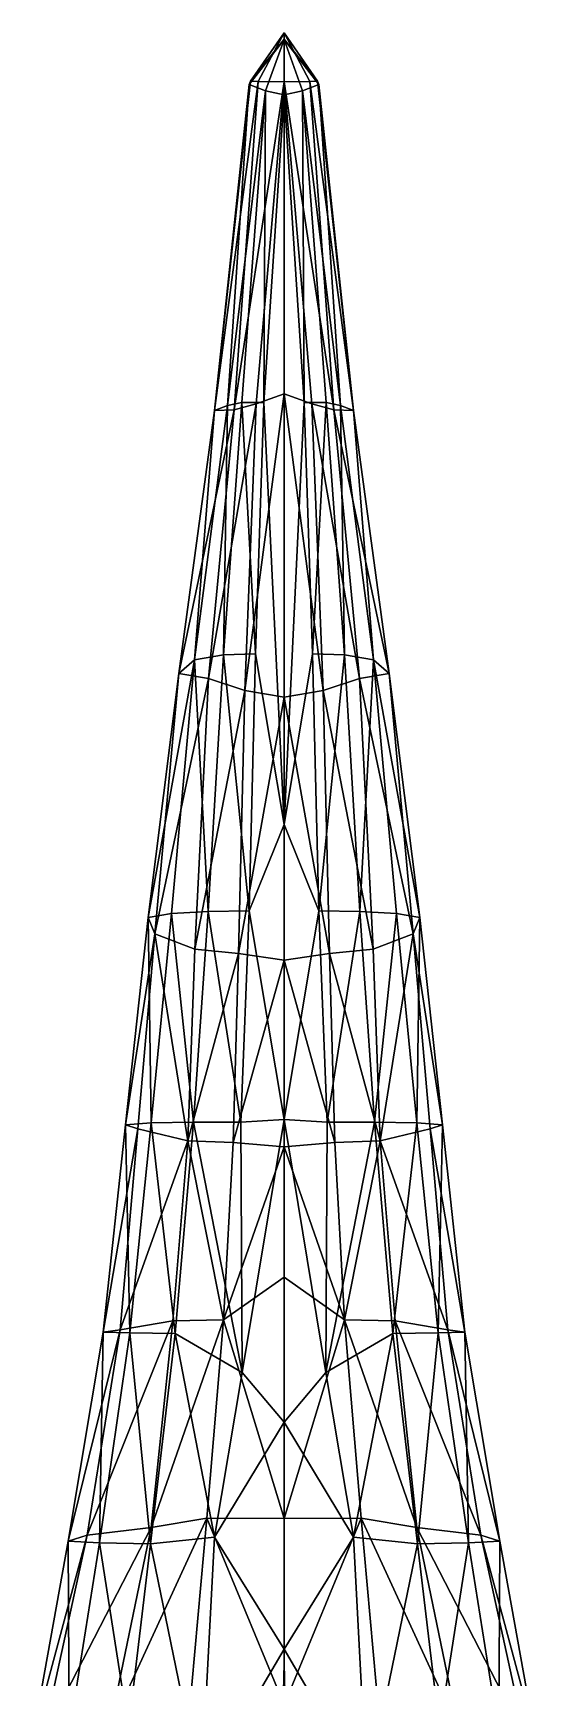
# Model space of a CAD drawing. Extents: x -1.07 to 1.07, y -3.15 to 5.89.
# Drawn here: x -0.325 to 0.325, y 3.761 to 5.889 of the extents above; entities that cross this region are included whole.
import ezdxf

# ---------------------------------------------------------------- set-up
doc = ezdxf.new("R2010")
doc.units = 0
doc.layers.add('TRICERTP$LWO', color=1, linetype='CONTINUOUS')

msp = doc.modelspace()

# ---------------------------------------------------------------- linework, layer by layer
at = {"layer": 'TRICERTP$LWO'}
for points in [[(0, 5.8811, 1.1854), (-0.0452, 5.8221, 1.1766), (-0.0434, 5.8266, 1.1988)], [(0, 5.8806, 1.1639), (-0.0452, 5.8221, 1.1766), (0, 5.8811, 1.1854)], [(-0.0238, 5.8139, 1.1484), (-0.0452, 5.8221, 1.1766), (0, 5.8806, 1.1639)], [(-0.0333, 5.826, 1.2355), (0, 5.8891, 1.2244), (-0.0434, 5.8266, 1.1988)], [(-0.0434, 5.8266, 1.1988), (0, 5.8891, 1.2244), (0, 5.8811, 1.1854)], [(0, 5.8891, 1.2244), (-0.0333, 5.826, 1.2355), (0, 5.8255, 1.2751)], [(0, 5.8806, 1.1639), (0, 5.8088, 1.1432), (-0.0238, 5.8139, 1.1484)], [(0.0333, 5.826, 1.2355), (0, 5.8891, 1.2244), (0, 5.8255, 1.2751)], [(0, 5.8891, 1.2244), (0.0333, 5.826, 1.2355), (0.0434, 5.8266, 1.1988)], [(0, 5.8891, 1.2244), (0.0434, 5.8266, 1.1988), (0, 5.8811, 1.1854)], [(0.0452, 5.8221, 1.1766), (0, 5.8811, 1.1854), (0.0434, 5.8266, 1.1988)], [(0.0452, 5.8221, 1.1766), (0, 5.8806, 1.1639), (0, 5.8811, 1.1854)], [(0, 5.8088, 1.1432), (0, 5.8806, 1.1639), (0.0238, 5.8139, 1.1484)], [(0.0452, 5.8221, 1.1766), (0.0238, 5.8139, 1.1484), (0, 5.8806, 1.1639)], [(-0.0434, 5.8266, 1.1988), (-0.0898, 5.4003, 1.2678), (-0.0333, 5.826, 1.2355)], [(-0.0452, 5.8221, 1.1766), (-0.0898, 5.4003, 1.2678), (-0.0434, 5.8266, 1.1988)], [(-0.0898, 5.4003, 1.2678), (-0.0646, 5.4011, 1.3067), (-0.0333, 5.826, 1.2355)], [(-0.0452, 5.8221, 1.1766), (-0.0733, 5.4067, 1.214), (-0.0898, 5.4003, 1.2678)], [(-0.0238, 5.8139, 1.1484), (-0.0733, 5.4067, 1.214), (-0.0452, 5.8221, 1.1766)], [(-0.0238, 5.8139, 1.1484), (-0.0546, 5.4104, 1.1859), (-0.0733, 5.4067, 1.214)], [(-0.0333, 5.826, 1.2355), (-0.0646, 5.4011, 1.3067), (0, 5.8255, 1.2751)], [(-0.0646, 5.4011, 1.3067), (-0.0361, 5.4088, 1.3466), (0, 5.8255, 1.2751)], [(-0.0546, 5.4104, 1.1859), (-0.0238, 5.8139, 1.1484), (-0.0262, 5.4108, 1.1709)], [(-0.0361, 5.4088, 1.3466), (0, 5.4217, 1.3764), (0, 5.8255, 1.2751)], [(0, 5.8088, 1.1432), (-0.0262, 5.4108, 1.1709), (-0.0238, 5.8139, 1.1484)], [(0.0646, 5.4011, 1.3067), (0.0333, 5.826, 1.2355), (0, 5.8255, 1.2751)], [(0, 5.4217, 1.3764), (0.0361, 5.4088, 1.3466), (0, 5.8255, 1.2751)], [(0.0361, 5.4088, 1.3466), (0.0646, 5.4011, 1.3067), (0, 5.8255, 1.2751)], [(0.0262, 5.4108, 1.1709), (0, 5.8088, 1.1432), (0.0238, 5.8139, 1.1484)], [(0.0733, 5.4067, 1.214), (0.0238, 5.8139, 1.1484), (0.0452, 5.8221, 1.1766)], [(0.0546, 5.4104, 1.1859), (0.0238, 5.8139, 1.1484), (0.0733, 5.4067, 1.214)], [(0.0238, 5.8139, 1.1484), (0.0546, 5.4104, 1.1859), (0.0262, 5.4108, 1.1709)], [(0.0898, 5.4003, 1.2678), (0.0434, 5.8266, 1.1988), (0.0333, 5.826, 1.2355)], [(0.0646, 5.4011, 1.3067), (0.0898, 5.4003, 1.2678), (0.0333, 5.826, 1.2355)], [(0.0898, 5.4003, 1.2678), (0.0452, 5.8221, 1.1766), (0.0434, 5.8266, 1.1988)], [(0.0733, 5.4067, 1.214), (0.0452, 5.8221, 1.1766), (0.0898, 5.4003, 1.2678)], [(0, 5.8088, 1.1432), (0, 4.8643, 1.2159), (-0.0262, 5.4108, 1.1709)], [(0, 4.8643, 1.2159), (0, 5.8088, 1.1432), (0.0262, 5.4108, 1.1709)], [(-0.0733, 5.4067, 1.214), (-0.1157, 5.0773, 1.2589), (-0.0898, 5.4003, 1.2678)], [(-0.1157, 5.0773, 1.2589), (-0.0733, 5.4067, 1.214), (-0.0784, 5.0838, 1.2248)], [(-0.0646, 5.4011, 1.3067), (-0.0976, 5.0534, 1.3803), (-0.0361, 5.4088, 1.3466)], [(-0.0976, 5.0534, 1.3803), (-0.0506, 5.0379, 1.4411), (-0.0361, 5.4088, 1.3466)], [(-0.0546, 5.4104, 1.1859), (-0.0784, 5.0838, 1.2248), (-0.0733, 5.4067, 1.214)], [(-0.0784, 5.0838, 1.2248), (-0.0546, 5.4104, 1.1859), (-0.037, 5.0852, 1.2041)], [(-0.0262, 5.4108, 1.1709), (-0.037, 5.0852, 1.2041), (-0.0546, 5.4104, 1.1859)], [(-0.0361, 5.4088, 1.3466), (-0.0506, 5.0379, 1.4411), (0, 5.4217, 1.3764)], [(-0.0506, 5.0379, 1.4411), (0, 5.0292, 1.4811), (0, 5.4217, 1.3764)], [(-0.037, 5.0852, 1.2041), (-0.0262, 5.4108, 1.1709), (0, 4.8643, 1.2159)], [(0.0506, 5.0379, 1.4411), (0.0361, 5.4088, 1.3466), (0, 5.4217, 1.3764)], [(0, 5.0292, 1.4811), (0.0506, 5.0379, 1.4411), (0, 5.4217, 1.3764)], [(0.0262, 5.4108, 1.1709), (0.037, 5.0852, 1.2041), (0, 4.8643, 1.2159)], [(0.037, 5.0852, 1.2041), (0.0262, 5.4108, 1.1709), (0.0546, 5.4104, 1.1859)], [(0.0976, 5.0534, 1.3803), (0.0646, 5.4011, 1.3067), (0.0361, 5.4088, 1.3466)], [(0.0506, 5.0379, 1.4411), (0.0976, 5.0534, 1.3803), (0.0361, 5.4088, 1.3466)], [(0.0546, 5.4104, 1.1859), (0.0784, 5.0838, 1.2248), (0.037, 5.0852, 1.2041)], [(0.0784, 5.0838, 1.2248), (0.0546, 5.4104, 1.1859), (0.0733, 5.4067, 1.214)], [(0.1157, 5.0773, 1.2589), (0.0733, 5.4067, 1.214), (0.0898, 5.4003, 1.2678)], [(0.0733, 5.4067, 1.214), (0.1157, 5.0773, 1.2589), (0.0784, 5.0838, 1.2248)], [(-0.0898, 5.4003, 1.2678), (-0.136, 5.0599, 1.3199), (-0.0646, 5.4011, 1.3067)], [(-0.136, 5.0599, 1.3199), (-0.0976, 5.0534, 1.3803), (-0.0646, 5.4011, 1.3067)], [(-0.1157, 5.0773, 1.2589), (-0.136, 5.0599, 1.3199), (-0.0898, 5.4003, 1.2678)], [(0.136, 5.0599, 1.3199), (0.0898, 5.4003, 1.2678), (0.0646, 5.4011, 1.3067)], [(0.0976, 5.0534, 1.3803), (0.136, 5.0599, 1.3199), (0.0646, 5.4011, 1.3067)], [(0.136, 5.0599, 1.3199), (0.1157, 5.0773, 1.2589), (0.0898, 5.4003, 1.2678)], [(-0.1758, 4.7438, 1.3347), (-0.1157, 5.0773, 1.2589), (-0.1457, 4.7491, 1.2946)], [(-0.1157, 5.0773, 1.2589), (-0.1758, 4.7438, 1.3347), (-0.136, 5.0599, 1.3199)], [(-0.1457, 4.7491, 1.2946), (-0.1157, 5.0773, 1.2589), (-0.0981, 4.7516, 1.2573)], [(-0.0784, 5.0838, 1.2248), (-0.0981, 4.7516, 1.2573), (-0.1157, 5.0773, 1.2589)], [(-0.0784, 5.0838, 1.2248), (-0.0453, 4.7526, 1.2304), (-0.0981, 4.7516, 1.2573)], [(-0.037, 5.0852, 1.2041), (-0.0453, 4.7526, 1.2304), (-0.0784, 5.0838, 1.2248)], [(-0.0453, 4.7526, 1.2304), (-0.037, 5.0852, 1.2041), (0, 4.8643, 1.2159)], [(0.037, 5.0852, 1.2041), (0.0453, 4.7526, 1.2304), (0, 4.8643, 1.2159)], [(0.0453, 4.7526, 1.2304), (0.037, 5.0852, 1.2041), (0.0784, 5.0838, 1.2248)], [(0.0453, 4.7526, 1.2304), (0.0784, 5.0838, 1.2248), (0.0981, 4.7516, 1.2573)], [(0.0981, 4.7516, 1.2573), (0.0784, 5.0838, 1.2248), (0.1157, 5.0773, 1.2589)], [(0.1157, 5.0773, 1.2589), (0.1457, 4.7491, 1.2946), (0.0981, 4.7516, 1.2573)], [(0.1157, 5.0773, 1.2589), (0.1758, 4.7438, 1.3347), (0.1457, 4.7491, 1.2946)], [(0.1758, 4.7438, 1.3347), (0.1157, 5.0773, 1.2589), (0.136, 5.0599, 1.3199)], [(-0.1758, 4.7438, 1.3347), (-0.167, 4.7226, 1.3967), (-0.136, 5.0599, 1.3199)], [(-0.136, 5.0599, 1.3199), (-0.167, 4.7226, 1.3967), (-0.0976, 5.0534, 1.3803)], [(-0.167, 4.7226, 1.3967), (-0.1154, 4.703, 1.4656), (-0.0976, 5.0534, 1.3803)], [(-0.0976, 5.0534, 1.3803), (-0.1154, 4.703, 1.4656), (-0.0506, 5.0379, 1.4411)], [(0.1154, 4.703, 1.4656), (0.0976, 5.0534, 1.3803), (0.0506, 5.0379, 1.4411)], [(0.167, 4.7226, 1.3967), (0.136, 5.0599, 1.3199), (0.0976, 5.0534, 1.3803)], [(0.1154, 4.703, 1.4656), (0.167, 4.7226, 1.3967), (0.0976, 5.0534, 1.3803)], [(0.167, 4.7226, 1.3967), (0.1758, 4.7438, 1.3347), (0.136, 5.0599, 1.3199)], [(-0.1154, 4.703, 1.4656), (-0.0589, 4.6972, 1.5478), (-0.0506, 5.0379, 1.4411)], [(-0.0506, 5.0379, 1.4411), (-0.0589, 4.6972, 1.5478), (0, 5.0292, 1.4811)], [(-0.0589, 4.6972, 1.5478), (0, 4.6887, 1.5967), (0, 5.0292, 1.4811)], [(0.0589, 4.6972, 1.5478), (0.0506, 5.0379, 1.4411), (0, 5.0292, 1.4811)], [(0, 4.6887, 1.5967), (0.0589, 4.6972, 1.5478), (0, 5.0292, 1.4811)], [(0.0589, 4.6972, 1.5478), (0.1154, 4.703, 1.4656), (0.0506, 5.0379, 1.4411)], [(0, 4.8643, 1.2159), (0, 4.4824, 1.2318), (-0.0453, 4.7526, 1.2304)], [(0, 4.4824, 1.2318), (0, 4.8643, 1.2159), (0.0453, 4.7526, 1.2304)], [(-0.1457, 4.7491, 1.2946), (-0.1721, 4.4783, 1.3232), (-0.1758, 4.7438, 1.3347)], [(-0.1171, 4.4792, 1.2752), (-0.1721, 4.4783, 1.3232), (-0.1457, 4.7491, 1.2946)], [(-0.0981, 4.7516, 1.2573), (-0.1171, 4.4792, 1.2752), (-0.1457, 4.7491, 1.2946)], [(-0.0558, 4.4792, 1.2425), (-0.1171, 4.4792, 1.2752), (-0.0981, 4.7516, 1.2573)], [(-0.0453, 4.7526, 1.2304), (-0.0558, 4.4792, 1.2425), (-0.0981, 4.7516, 1.2573)], [(0, 4.4824, 1.2318), (-0.0558, 4.4792, 1.2425), (-0.0453, 4.7526, 1.2304)], [(0.0558, 4.4792, 1.2425), (0, 4.4824, 1.2318), (0.0453, 4.7526, 1.2304)], [(0.0558, 4.4792, 1.2425), (0.0453, 4.7526, 1.2304), (0.0981, 4.7516, 1.2573)], [(0.1171, 4.4792, 1.2752), (0.0558, 4.4792, 1.2425), (0.0981, 4.7516, 1.2573)], [(0.1171, 4.4792, 1.2752), (0.0981, 4.7516, 1.2573), (0.1457, 4.7491, 1.2946)], [(0.1721, 4.4783, 1.3232), (0.1171, 4.4792, 1.2752), (0.1457, 4.7491, 1.2946)], [(0.1721, 4.4783, 1.3232), (0.1457, 4.7491, 1.2946), (0.1758, 4.7438, 1.3347)], [(-0.1758, 4.7438, 1.3347), (-0.2052, 4.4754, 1.3777), (-0.167, 4.7226, 1.3967)], [(-0.1721, 4.4783, 1.3232), (-0.2052, 4.4754, 1.3777), (-0.1758, 4.7438, 1.3347)], [(0.2052, 4.4754, 1.3777), (0.1758, 4.7438, 1.3347), (0.167, 4.7226, 1.3967)], [(0.2052, 4.4754, 1.3777), (0.1721, 4.4783, 1.3232), (0.1758, 4.7438, 1.3347)], [(-0.2052, 4.4754, 1.3777), (-0.1892, 4.4704, 1.4554), (-0.167, 4.7226, 1.3967)], [(-0.1892, 4.4704, 1.4554), (-0.1245, 4.4549, 1.5494), (-0.167, 4.7226, 1.3967)], [(-0.167, 4.7226, 1.3967), (-0.1245, 4.4549, 1.5494), (-0.1154, 4.703, 1.4656)], [(0.1245, 4.4549, 1.5494), (0.167, 4.7226, 1.3967), (0.1154, 4.703, 1.4656)], [(0.1245, 4.4549, 1.5494), (0.1892, 4.4704, 1.4554), (0.167, 4.7226, 1.3967)], [(0.1892, 4.4704, 1.4554), (0.2052, 4.4754, 1.3777), (0.167, 4.7226, 1.3967)], [(-0.1154, 4.703, 1.4656), (-0.1245, 4.4549, 1.5494), (-0.0589, 4.6972, 1.5478)], [(-0.1245, 4.4549, 1.5494), (-0.0658, 4.4526, 1.6503), (-0.0589, 4.6972, 1.5478)], [(-0.0589, 4.6972, 1.5478), (-0.0658, 4.4526, 1.6503), (0, 4.6887, 1.5967)], [(-0.0658, 4.4526, 1.6503), (0, 4.447, 1.708), (0, 4.6887, 1.5967)], [(0.0658, 4.4526, 1.6503), (0.0589, 4.6972, 1.5478), (0, 4.6887, 1.5967)], [(0, 4.447, 1.708), (0.0658, 4.4526, 1.6503), (0, 4.6887, 1.5967)], [(0.1245, 4.4549, 1.5494), (0.1154, 4.703, 1.4656), (0.0589, 4.6972, 1.5478)], [(0.0658, 4.4526, 1.6503), (0.1245, 4.4549, 1.5494), (0.0589, 4.6972, 1.5478)], [(-0.2052, 4.4754, 1.3777), (-0.2342, 4.2073, 1.4221), (-0.1892, 4.4704, 1.4554)], [(-0.1995, 4.2063, 1.3488), (-0.2342, 4.2073, 1.4221), (-0.2052, 4.4754, 1.3777)], [(-0.2342, 4.2073, 1.4221), (-0.2119, 4.2102, 1.5278), (-0.1892, 4.4704, 1.4554)], [(-0.1892, 4.4704, 1.4554), (-0.2119, 4.2102, 1.5278), (-0.1245, 4.4549, 1.5494)], [(-0.1721, 4.4783, 1.3232), (-0.1995, 4.2063, 1.3488), (-0.2052, 4.4754, 1.3777)], [(-0.1409, 4.2056, 1.2886), (-0.1995, 4.2063, 1.3488), (-0.1721, 4.4783, 1.3232)], [(-0.1171, 4.4792, 1.2752), (-0.1409, 4.2056, 1.2886), (-0.1721, 4.4783, 1.3232)], [(-0.0541, 4.1551, 1.2503), (-0.1409, 4.2056, 1.2886), (-0.1171, 4.4792, 1.2752)], [(-0.0558, 4.4792, 1.2425), (-0.0541, 4.1551, 1.2503), (-0.1171, 4.4792, 1.2752)], [(0, 4.4824, 1.2318), (-0.0541, 4.1551, 1.2503), (-0.0558, 4.4792, 1.2425)], [(0, 4.4824, 1.2318), (0, 4.0906, 1.25), (-0.0541, 4.1551, 1.2503)], [(0.0541, 4.1551, 1.2503), (0, 4.4824, 1.2318), (0.0558, 4.4792, 1.2425)], [(0, 4.0906, 1.25), (0, 4.4824, 1.2318), (0.0541, 4.1551, 1.2503)], [(0.0541, 4.1551, 1.2503), (0.0558, 4.4792, 1.2425), (0.1171, 4.4792, 1.2752)], [(0.1409, 4.2056, 1.2886), (0.0541, 4.1551, 1.2503), (0.1171, 4.4792, 1.2752)], [(0.1409, 4.2056, 1.2886), (0.1171, 4.4792, 1.2752), (0.1721, 4.4783, 1.3232)], [(0.2119, 4.2102, 1.5278), (0.1892, 4.4704, 1.4554), (0.1245, 4.4549, 1.5494)], [(0.1995, 4.2063, 1.3488), (0.1409, 4.2056, 1.2886), (0.1721, 4.4783, 1.3232)], [(0.1995, 4.2063, 1.3488), (0.1721, 4.4783, 1.3232), (0.2052, 4.4754, 1.3777)], [(0.2342, 4.2073, 1.4221), (0.2052, 4.4754, 1.3777), (0.1892, 4.4704, 1.4554)], [(0.2119, 4.2102, 1.5278), (0.2342, 4.2073, 1.4221), (0.1892, 4.4704, 1.4554)], [(0.2342, 4.2073, 1.4221), (0.1995, 4.2063, 1.3488), (0.2052, 4.4754, 1.3777)], [(-0.2119, 4.2102, 1.5278), (-0.1438, 4.2217, 1.6271), (-0.1245, 4.4549, 1.5494)], [(-0.1438, 4.2217, 1.6271), (-0.0783, 4.2233, 1.7645), (-0.1245, 4.4549, 1.5494)], [(-0.1245, 4.4549, 1.5494), (-0.0783, 4.2233, 1.7645), (-0.0658, 4.4526, 1.6503)], [(-0.0658, 4.4526, 1.6503), (-0.0783, 4.2233, 1.7645), (0, 4.447, 1.708)], [(0.0783, 4.2233, 1.7645), (0.0658, 4.4526, 1.6503), (0, 4.447, 1.708)], [(0.0783, 4.2233, 1.7645), (0.1245, 4.4549, 1.5494), (0.0658, 4.4526, 1.6503)], [(0.0783, 4.2233, 1.7645), (0.1438, 4.2217, 1.6271), (0.1245, 4.4549, 1.5494)], [(0.1438, 4.2217, 1.6271), (0.2119, 4.2102, 1.5278), (0.1245, 4.4549, 1.5494)], [(0, 4.2785, 1.8006), (0, 4.447, 1.708), (-0.0783, 4.2233, 1.7645)], [(0, 4.447, 1.708), (0, 4.2785, 1.8006), (0.0783, 4.2233, 1.7645)], [(0, 3.9661, 1.9638), (0, 4.2785, 1.8006), (-0.0783, 4.2233, 1.7645)], [(0, 4.2785, 1.8006), (0, 3.9661, 1.9638), (0.0783, 4.2233, 1.7645)], [(-0.2119, 4.2102, 1.5278), (-0.2547, 3.9442, 1.633), (-0.1438, 4.2217, 1.6271)], [(-0.2547, 3.9442, 1.633), (-0.1718, 3.9543, 1.7723), (-0.1438, 4.2217, 1.6271)], [(-0.1438, 4.2217, 1.6271), (-0.1718, 3.9543, 1.7723), (-0.0783, 4.2233, 1.7645)], [(-0.1718, 3.9543, 1.7723), (-0.1001, 3.9663, 1.9065), (-0.0783, 4.2233, 1.7645)], [(-0.1001, 3.9663, 1.9065), (0, 3.9661, 1.9638), (-0.0783, 4.2233, 1.7645)], [(0, 3.9661, 1.9638), (0.1001, 3.9663, 1.9065), (0.0783, 4.2233, 1.7645)], [(0.1718, 3.9543, 1.7723), (0.1438, 4.2217, 1.6271), (0.0783, 4.2233, 1.7645)], [(0.1001, 3.9663, 1.9065), (0.1718, 3.9543, 1.7723), (0.0783, 4.2233, 1.7645)], [(0.2547, 3.9442, 1.633), (0.2119, 4.2102, 1.5278), (0.1438, 4.2217, 1.6271)], [(0.1718, 3.9543, 1.7723), (0.2547, 3.9442, 1.633), (0.1438, 4.2217, 1.6271)], [(-0.2342, 4.2073, 1.4221), (-0.2792, 3.9366, 1.4895), (-0.2119, 4.2102, 1.5278)], [(-0.2792, 3.9366, 1.4895), (-0.2547, 3.9442, 1.633), (-0.2119, 4.2102, 1.5278)], [(-0.239, 3.9343, 1.3911), (-0.2792, 3.9366, 1.4895), (-0.2342, 4.2073, 1.4221)], [(-0.1995, 4.2063, 1.3488), (-0.239, 3.9343, 1.3911), (-0.2342, 4.2073, 1.4221)], [(-0.173, 3.9333, 1.3093), (-0.239, 3.9343, 1.3911), (-0.1995, 4.2063, 1.3488)], [(-0.1409, 4.2056, 1.2886), (-0.173, 3.9333, 1.3093), (-0.1995, 4.2063, 1.3488)], [(-0.0901, 3.9417, 1.2624), (-0.173, 3.9333, 1.3093), (-0.1409, 4.2056, 1.2886)], [(-0.0541, 4.1551, 1.2503), (-0.0901, 3.9417, 1.2624), (-0.1409, 4.2056, 1.2886)], [(0.0901, 3.9417, 1.2624), (0.0541, 4.1551, 1.2503), (0.1409, 4.2056, 1.2886)], [(0.173, 3.9333, 1.3093), (0.0901, 3.9417, 1.2624), (0.1409, 4.2056, 1.2886)], [(0.173, 3.9333, 1.3093), (0.1409, 4.2056, 1.2886), (0.1995, 4.2063, 1.3488)], [(0.239, 3.9343, 1.3911), (0.173, 3.9333, 1.3093), (0.1995, 4.2063, 1.3488)], [(0.239, 3.9343, 1.3911), (0.1995, 4.2063, 1.3488), (0.2342, 4.2073, 1.4221)], [(0.2792, 3.9366, 1.4895), (0.2342, 4.2073, 1.4221), (0.2119, 4.2102, 1.5278)], [(0.2547, 3.9442, 1.633), (0.2792, 3.9366, 1.4895), (0.2119, 4.2102, 1.5278)], [(0.2792, 3.9366, 1.4895), (0.239, 3.9343, 1.3911), (0.2342, 4.2073, 1.4221)], [(-0.0901, 3.9417, 1.2624), (-0.0541, 4.1551, 1.2503), (0, 4.0906, 1.25)], [(0.0541, 4.1551, 1.2503), (0.0901, 3.9417, 1.2624), (0, 4.0906, 1.25)], [(0, 3.7966, 1.2705), (-0.0901, 3.9417, 1.2624), (0, 4.0906, 1.25)], [(0.0901, 3.9417, 1.2624), (0, 3.7966, 1.2705), (0, 4.0906, 1.25)], [(-0.1718, 3.9543, 1.7723), (-0.2265, 3.6914, 1.882), (-0.1001, 3.9663, 1.9065)], [(-0.2265, 3.6914, 1.882), (-0.123, 3.7076, 2.0051), (-0.1001, 3.9663, 1.9065)], [(-0.123, 3.7076, 2.0051), (0, 3.7246, 2.1135), (-0.1001, 3.9663, 1.9065)], [(0, 3.9661, 1.9638), (-0.1001, 3.9663, 1.9065), (0, 3.7246, 2.1135)], [(0.1001, 3.9663, 1.9065), (0, 3.9661, 1.9638), (0, 3.7246, 2.1135)], [(0, 3.7246, 2.1135), (0.123, 3.7076, 2.0051), (0.1001, 3.9663, 1.9065)], [(0.2265, 3.6914, 1.882), (0.1718, 3.9543, 1.7723), (0.1001, 3.9663, 1.9065)], [(0.123, 3.7076, 2.0051), (0.2265, 3.6914, 1.882), (0.1001, 3.9663, 1.9065)], [(-0.3251, 3.6826, 1.5264), (-0.3116, 3.6831, 1.7102), (-0.2547, 3.9442, 1.633)], [(-0.2792, 3.9366, 1.4895), (-0.3251, 3.6826, 1.5264), (-0.2547, 3.9442, 1.633)], [(-0.2547, 3.9442, 1.633), (-0.3116, 3.6831, 1.7102), (-0.1718, 3.9543, 1.7723)], [(-0.3116, 3.6831, 1.7102), (-0.2265, 3.6914, 1.882), (-0.1718, 3.9543, 1.7723)], [(-0.0901, 3.9417, 1.2624), (-0.1072, 3.614, 1.2717), (-0.173, 3.9333, 1.3093)], [(0, 3.7966, 1.2705), (-0.1072, 3.614, 1.2717), (-0.0901, 3.9417, 1.2624)], [(0.1072, 3.614, 1.2717), (0, 3.7966, 1.2705), (0.0901, 3.9417, 1.2624)], [(0.1072, 3.614, 1.2717), (0.0901, 3.9417, 1.2624), (0.173, 3.9333, 1.3093)], [(0.3116, 3.6831, 1.7102), (0.2547, 3.9442, 1.633), (0.1718, 3.9543, 1.7723)], [(0.2265, 3.6914, 1.882), (0.3116, 3.6831, 1.7102), (0.1718, 3.9543, 1.7723)], [(0.3116, 3.6831, 1.7102), (0.3251, 3.6826, 1.5264), (0.2547, 3.9442, 1.633)], [(0.3251, 3.6826, 1.5264), (0.2792, 3.9366, 1.4895), (0.2547, 3.9442, 1.633)], [(-0.2782, 3.6877, 1.4158), (-0.3251, 3.6826, 1.5264), (-0.2792, 3.9366, 1.4895)], [(-0.239, 3.9343, 1.3911), (-0.2782, 3.6877, 1.4158), (-0.2792, 3.9366, 1.4895)], [(-0.2011, 3.6942, 1.3228), (-0.2782, 3.6877, 1.4158), (-0.239, 3.9343, 1.3911)], [(-0.173, 3.9333, 1.3093), (-0.2011, 3.6942, 1.3228), (-0.239, 3.9343, 1.3911)], [(-0.1072, 3.614, 1.2717), (-0.2011, 3.6942, 1.3228), (-0.173, 3.9333, 1.3093)], [(0.2011, 3.6942, 1.3228), (0.1072, 3.614, 1.2717), (0.173, 3.9333, 1.3093)], [(0.2011, 3.6942, 1.3228), (0.173, 3.9333, 1.3093), (0.239, 3.9343, 1.3911)], [(0.2782, 3.6877, 1.4158), (0.2011, 3.6942, 1.3228), (0.239, 3.9343, 1.3911)], [(0.2782, 3.6877, 1.4158), (0.239, 3.9343, 1.3911), (0.2792, 3.9366, 1.4895)], [(0.3251, 3.6826, 1.5264), (0.2782, 3.6877, 1.4158), (0.2792, 3.9366, 1.4895)], [(0, 3.7966, 1.2705), (-0.0168, 3.0796, 1.2991), (-0.1072, 3.614, 1.2717)], [(0.0168, 3.0796, 1.2991), (0, 3.7966, 1.2705), (0.1072, 3.614, 1.2717)]]:
    msp.add_3dface(points, dxfattribs=at)

doc.saveas('drawing.dxf')
